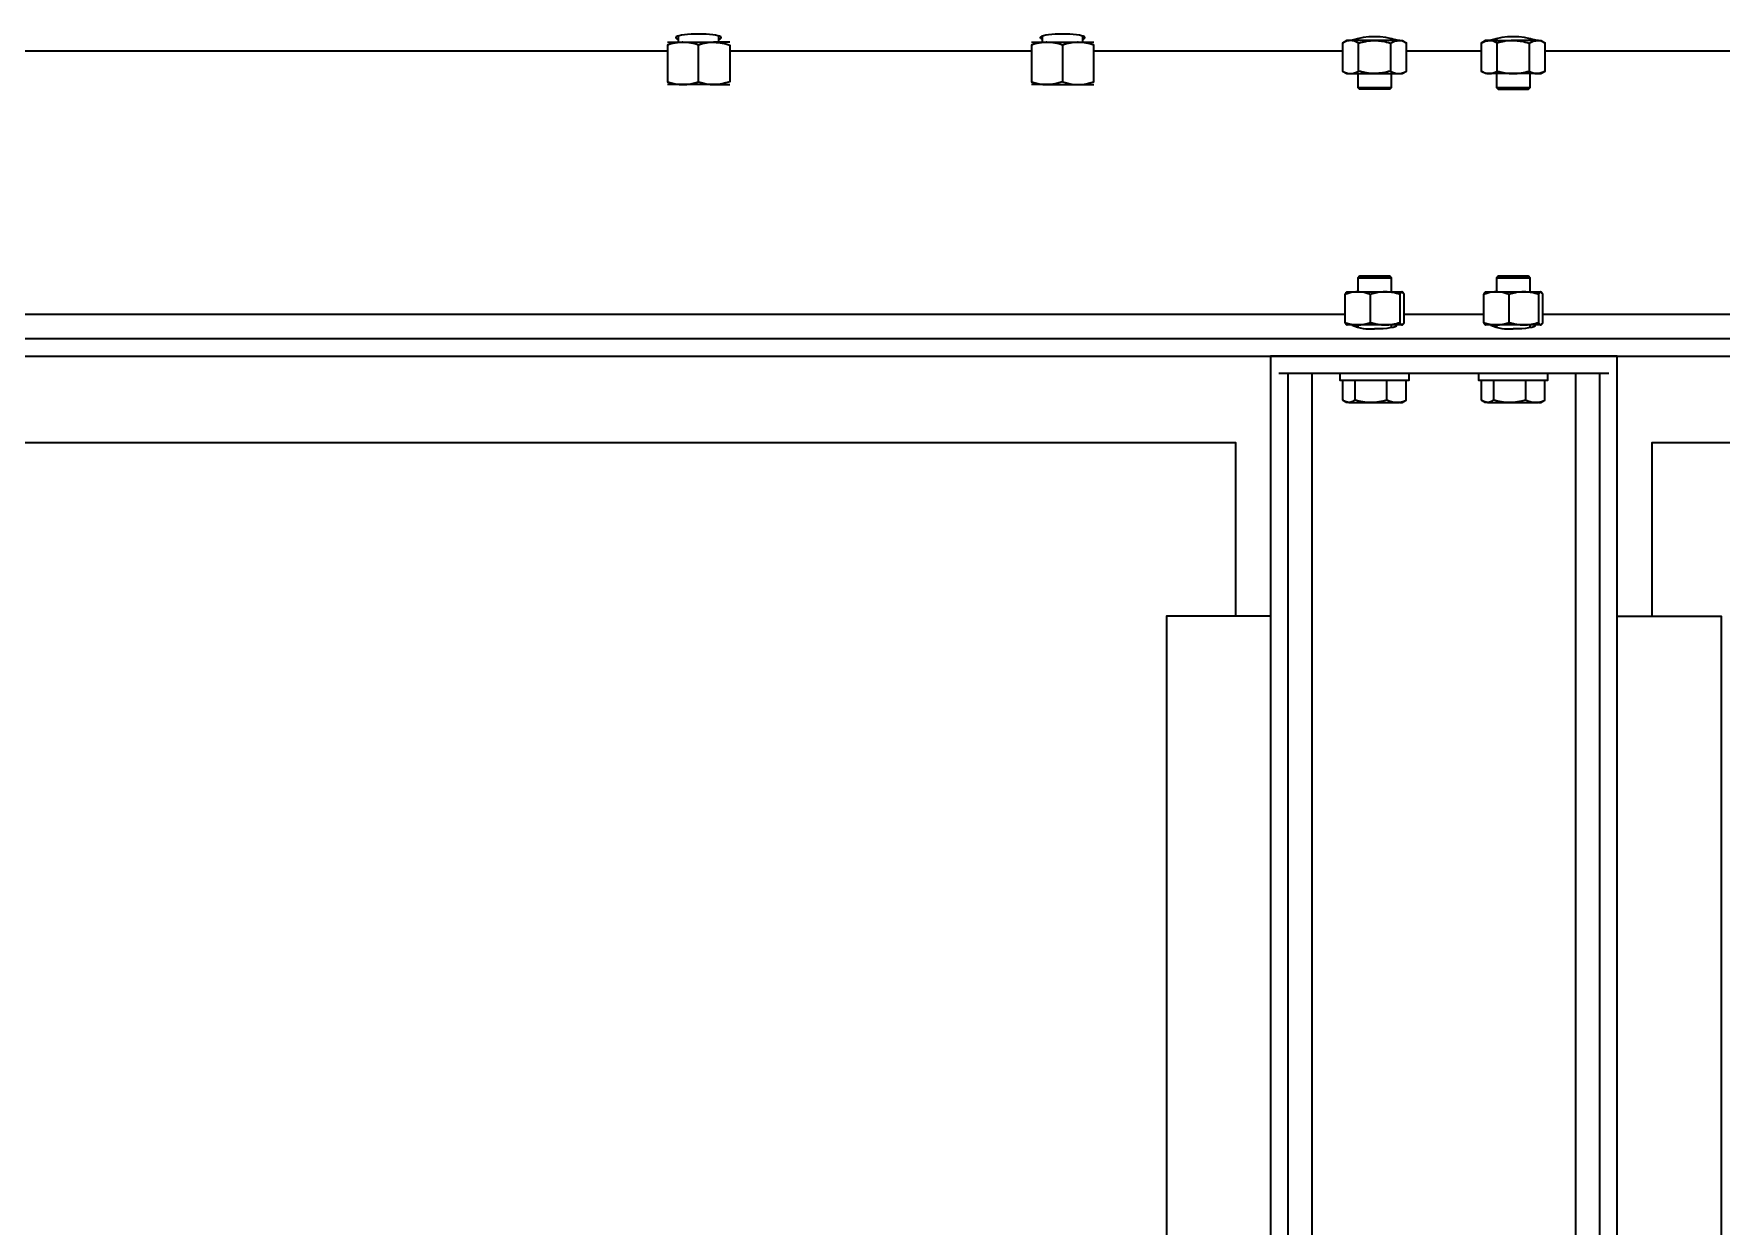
# Model space of a CAD drawing. Header units: millimetres. Extents: x -8400 to 8400, y -5940 to 5940.
# Drawn here: x -4078.1 to -3591.3, y 2989.8 to 3333.7 of the extents above; entities that cross this region are included whole.
import ezdxf

# ---------------------------------------------------------------- set-up
doc = ezdxf.new("R2010")
doc.units = ezdxf.units.MM
doc.layers.add('粗实线层', color=7, linetype='Continuous', lineweight=35)

msp = doc.modelspace()

# ---------------------------------------------------------------- linework, layer by layer
at = {"layer": '粗实线层', "linetype": 'Continuous', "lineweight": 35}
for points in [[(-3895.342, 3331.271), (-3895.205, 3331.271), (-3894.799, 3331.271), (-3894.136, 3331.271), (-3893.236, 3331.271), (-3892.127, 3331.271), (-3890.842, 3331.271), (-3890.985, 3331.269), (-3891.129, 3331.267), (-3891.201, 3331.265), (-3891.272, 3331.263), (-3891.344, 3331.259), (-3891.416, 3331.256), (-3891.702, 3331.239), (-3891.987, 3331.214), (-3892.554, 3331.146), (-3893.118, 3331.054), (-3894.236, 3330.799), (-3895.342, 3330.466), (-3895.342, 3319.874), (-3894.233, 3319.541), (-3893.115, 3319.287), (-3892.552, 3319.194), (-3891.985, 3319.126), (-3891.415, 3319.085), (-3890.842, 3319.071), (-3892.127, 3319.071), (-3893.236, 3319.071), (-3894.136, 3319.071), (-3894.799, 3319.071), (-3895.205, 3319.071), (-3895.342, 3319.071)], [(-3892.192, 3333.082), (-3892.192, 3331.271)], [(-3877.342, 3331.271), (-3877.479, 3331.271), (-3877.885, 3331.271), (-3878.548, 3331.271), (-3879.448, 3331.271), (-3880.557, 3331.271), (-3881.842, 3331.271), (-3881.269, 3331.256), (-3880.699, 3331.215), (-3880.132, 3331.147), (-3879.569, 3331.054), (-3878.45, 3330.8), (-3877.342, 3330.466), (-3877.342, 3319.874), (-3878.448, 3319.542), (-3879.566, 3319.288), (-3880.13, 3319.194), (-3880.697, 3319.126), (-3880.982, 3319.102), (-3881.268, 3319.085), (-3881.34, 3319.081), (-3881.411, 3319.079), (-3881.483, 3319.076), (-3881.555, 3319.074), (-3881.699, 3319.071), (-3881.842, 3319.071), (-3883.264, 3319.071), (-3884.779, 3319.071), (-3886.342, 3319.071), (-3887.905, 3319.071), (-3889.42, 3319.071), (-3890.842, 3319.071), (-3890.699, 3319.071), (-3890.555, 3319.074), (-3890.483, 3319.076), (-3890.411, 3319.079), (-3890.34, 3319.081), (-3890.268, 3319.085), (-3889.982, 3319.102), (-3889.697, 3319.126), (-3889.13, 3319.194), (-3888.566, 3319.288), (-3887.448, 3319.542), (-3886.342, 3319.874), (-3886.342, 3330.466)], [(-3880.492, 3331.271), (-3880.492, 3333.082)], [(-3781.342, 3330.466), (-3782.45, 3330.8), (-3783.569, 3331.054), (-3784.132, 3331.147), (-3784.699, 3331.215), (-3785.269, 3331.256), (-3785.842, 3331.271), (-3785.985, 3331.269), (-3786.129, 3331.267), (-3786.201, 3331.265), (-3786.272, 3331.263), (-3786.344, 3331.259), (-3786.416, 3331.256), (-3786.702, 3331.239), (-3786.987, 3331.214), (-3787.554, 3331.146), (-3788.118, 3331.054), (-3789.236, 3330.799), (-3790.342, 3330.466), (-3790.342, 3319.874), (-3789.233, 3319.541), (-3788.115, 3319.287), (-3787.552, 3319.194), (-3786.985, 3319.126), (-3786.415, 3319.085), (-3785.842, 3319.071), (-3784.42, 3319.071), (-3782.905, 3319.071), (-3781.342, 3319.071), (-3779.779, 3319.071), (-3778.264, 3319.071), (-3776.842, 3319.071), (-3776.699, 3319.071), (-3776.555, 3319.074), (-3776.483, 3319.076), (-3776.412, 3319.079), (-3776.34, 3319.081), (-3776.268, 3319.085), (-3775.982, 3319.102), (-3775.697, 3319.126), (-3775.13, 3319.194), (-3774.566, 3319.288), (-3773.448, 3319.542), (-3772.342, 3319.874), (-3772.342, 3330.466), (-3773.451, 3330.8), (-3774.569, 3331.054), (-3775.132, 3331.147), (-3775.699, 3331.215), (-3776.269, 3331.256), (-3776.842, 3331.271), (-3775.557, 3331.271), (-3774.447, 3331.271), (-3773.548, 3331.271), (-3772.885, 3331.271), (-3772.479, 3331.271), (-3772.342, 3331.271)], [(-3790.342, 3331.271), (-3790.205, 3331.271), (-3789.799, 3331.271), (-3789.136, 3331.271), (-3788.236, 3331.271), (-3787.127, 3331.271), (-3785.842, 3331.271), (-3784.42, 3331.271), (-3782.905, 3331.271), (-3781.342, 3331.271), (-3779.779, 3331.271), (-3778.264, 3331.271), (-3776.842, 3331.271), (-3776.985, 3331.269), (-3777.129, 3331.267), (-3777.201, 3331.265), (-3777.272, 3331.263), (-3777.344, 3331.259), (-3777.416, 3331.256), (-3777.702, 3331.239), (-3777.987, 3331.214), (-3778.554, 3331.146), (-3779.118, 3331.054), (-3780.236, 3330.799), (-3781.342, 3330.466), (-3781.342, 3319.874), (-3782.448, 3319.542), (-3783.566, 3319.288), (-3784.13, 3319.194), (-3784.697, 3319.126), (-3784.982, 3319.102), (-3785.268, 3319.085), (-3785.34, 3319.081), (-3785.411, 3319.079), (-3785.483, 3319.076), (-3785.555, 3319.074), (-3785.699, 3319.071), (-3785.842, 3319.071), (-3787.127, 3319.071), (-3788.236, 3319.071), (-3789.136, 3319.071), (-3789.799, 3319.071), (-3790.205, 3319.071), (-3790.342, 3319.071)], [(-3787.192, 3333.082), (-3787.192, 3331.271)], [(-3775.491, 3331.271), (-3775.491, 3333.082)], [(-3686.723, 3331.056), (-3686.155, 3331.351), (-3685.582, 3331.577), (-3685.293, 3331.66), (-3685.001, 3331.721), (-3684.855, 3331.742), (-3684.708, 3331.758), (-3684.635, 3331.763), (-3684.561, 3331.767), (-3684.487, 3331.769), (-3684.414, 3331.771), (-3685.214, 3331.771), (-3686.2, 3331.771), (-3687.342, 3331.771), (-3688.606, 3331.771), (-3689.953, 3331.771), (-3691.342, 3331.771), (-3692.731, 3331.771), (-3694.078, 3331.771), (-3695.342, 3331.771), (-3696.484, 3331.771), (-3697.47, 3331.771), (-3698.27, 3331.771), (-3698.859, 3331.771), (-3699.22, 3331.771), (-3699.342, 3331.771), (-3700.58, 3331.056)], [(-3695.961, 3331.056), (-3696.53, 3331.352), (-3697.104, 3331.578), (-3697.393, 3331.661), (-3697.683, 3331.721), (-3697.976, 3331.758), (-3698.27, 3331.771), (-3698.344, 3331.769), (-3698.417, 3331.767), (-3698.491, 3331.763), (-3698.565, 3331.758), (-3698.712, 3331.742), (-3698.858, 3331.721), (-3699.149, 3331.66), (-3699.438, 3331.577), (-3700.012, 3331.351), (-3700.58, 3331.056), (-3700.58, 3322.985), (-3699.342, 3322.27), (-3699.22, 3322.27), (-3698.859, 3322.27), (-3698.27, 3322.27), (-3697.47, 3322.27), (-3696.484, 3322.27), (-3695.342, 3322.27), (-3694.078, 3322.27), (-3692.731, 3322.27), (-3691.342, 3322.27), (-3691.926, 3322.283), (-3692.509, 3322.319), (-3693.09, 3322.379), (-3693.669, 3322.462), (-3693.958, 3322.511), (-3694.247, 3322.565), (-3694.391, 3322.594), (-3694.535, 3322.625), (-3694.679, 3322.656), (-3694.823, 3322.689), (-3695.395, 3322.829), (-3695.961, 3322.985), (-3695.961, 3331.056), (-3695.395, 3331.212), (-3694.823, 3331.352), (-3694.679, 3331.385), (-3694.535, 3331.416), (-3694.391, 3331.447), (-3694.247, 3331.476), (-3693.958, 3331.53), (-3693.669, 3331.579), (-3693.09, 3331.662), (-3692.509, 3331.722), (-3691.926, 3331.758), (-3691.342, 3331.771), (-3690.755, 3331.758), (-3690.167, 3331.721), (-3690.093, 3331.714), (-3690.019, 3331.708), (-3689.946, 3331.701), (-3689.872, 3331.693), (-3689.726, 3331.677), (-3689.579, 3331.66), (-3689.288, 3331.621), (-3688.998, 3331.576), (-3688.422, 3331.472), (-3687.851, 3331.35), (-3687.285, 3331.21), (-3686.723, 3331.056), (-3686.723, 3322.985), (-3687.285, 3322.83), (-3687.851, 3322.691), (-3688.422, 3322.568), (-3688.998, 3322.465), (-3689.288, 3322.42), (-3689.579, 3322.381), (-3689.726, 3322.363), (-3689.872, 3322.348), (-3689.946, 3322.34), (-3690.019, 3322.333), (-3690.093, 3322.326), (-3690.167, 3322.32), (-3690.755, 3322.283), (-3691.342, 3322.27), (-3689.953, 3322.27), (-3688.606, 3322.27), (-3687.342, 3322.27), (-3686.2, 3322.27), (-3685.214, 3322.27), (-3684.414, 3322.27), (-3683.824, 3322.27), (-3683.463, 3322.27), (-3683.342, 3322.27), (-3682.104, 3322.985)], [(-3696.208, 3332.53), (-3696.208, 3331.771)], [(-3686.723, 3322.985), (-3686.154, 3322.689), (-3685.58, 3322.463), (-3685.291, 3322.38), (-3685, 3322.32), (-3684.708, 3322.283), (-3684.414, 3322.27), (-3684.34, 3322.271), (-3684.267, 3322.273), (-3684.193, 3322.277), (-3684.119, 3322.283), (-3683.972, 3322.299), (-3683.826, 3322.32), (-3683.535, 3322.381), (-3683.246, 3322.463), (-3682.672, 3322.69), (-3682.104, 3322.985), (-3682.104, 3331.056), (-3682.673, 3331.352), (-3683.247, 3331.578), (-3683.536, 3331.661), (-3683.827, 3331.721), (-3684.12, 3331.758), (-3684.414, 3331.771), (-3683.824, 3331.771), (-3683.463, 3331.771), (-3683.342, 3331.771), (-3682.104, 3331.056)], [(-3686.476, 3331.771), (-3686.476, 3332.53)], [(-3655.961, 3322.985), (-3655.961, 3331.056), (-3656.53, 3331.352), (-3657.104, 3331.578), (-3657.393, 3331.661), (-3657.684, 3331.721), (-3657.976, 3331.758), (-3658.27, 3331.771), (-3658.859, 3331.771), (-3659.22, 3331.771), (-3659.342, 3331.771), (-3660.58, 3331.056), (-3660.012, 3331.351), (-3659.438, 3331.577), (-3659.149, 3331.66), (-3658.858, 3331.721), (-3658.711, 3331.742), (-3658.565, 3331.758), (-3658.491, 3331.763), (-3658.417, 3331.767), (-3658.344, 3331.769), (-3658.27, 3331.771), (-3657.47, 3331.771), (-3656.484, 3331.771), (-3655.342, 3331.771), (-3654.078, 3331.771), (-3652.731, 3331.771), (-3651.342, 3331.771), (-3650.755, 3331.758), (-3650.167, 3331.721), (-3650.093, 3331.714), (-3650.019, 3331.708), (-3649.946, 3331.701), (-3649.872, 3331.693), (-3649.726, 3331.677), (-3649.579, 3331.66), (-3649.288, 3331.621), (-3648.998, 3331.576), (-3648.422, 3331.472), (-3647.851, 3331.35), (-3647.285, 3331.21), (-3646.723, 3331.056), (-3646.723, 3322.985), (-3646.154, 3322.689), (-3645.58, 3322.463), (-3645.291, 3322.38), (-3645, 3322.32), (-3644.708, 3322.283), (-3644.414, 3322.27), (-3643.824, 3322.27), (-3643.463, 3322.27), (-3643.342, 3322.27), (-3642.104, 3322.985), (-3642.672, 3322.69), (-3643.246, 3322.463), (-3643.535, 3322.381), (-3643.826, 3322.32), (-3643.973, 3322.299), (-3644.119, 3322.283), (-3644.193, 3322.277), (-3644.267, 3322.273), (-3644.34, 3322.271), (-3644.414, 3322.27), (-3645.214, 3322.27), (-3646.2, 3322.27), (-3647.342, 3322.27), (-3648.606, 3322.27), (-3649.953, 3322.27), (-3651.342, 3322.27), (-3652.731, 3322.27), (-3654.078, 3322.27), (-3655.342, 3322.27), (-3656.484, 3322.27), (-3657.47, 3322.27), (-3658.27, 3322.27), (-3658.197, 3322.271), (-3658.123, 3322.273), (-3658.049, 3322.277), (-3657.976, 3322.283), (-3657.829, 3322.299), (-3657.683, 3322.32), (-3657.391, 3322.381), (-3657.102, 3322.463), (-3656.528, 3322.69), (-3655.961, 3322.985), (-3655.395, 3322.829), (-3654.823, 3322.689), (-3654.679, 3322.656), (-3654.535, 3322.625), (-3654.391, 3322.594), (-3654.247, 3322.565), (-3653.958, 3322.511), (-3653.669, 3322.462), (-3653.09, 3322.379), (-3652.509, 3322.319), (-3651.926, 3322.283), (-3651.342, 3322.27), (-3650.755, 3322.283), (-3650.167, 3322.32), (-3650.093, 3322.326), (-3650.019, 3322.333), (-3649.946, 3322.34), (-3649.872, 3322.348), (-3649.726, 3322.363), (-3649.579, 3322.381), (-3649.288, 3322.42), (-3648.998, 3322.465), (-3648.422, 3322.568), (-3647.851, 3322.691), (-3647.285, 3322.83), (-3646.723, 3322.985)], [(-3660.58, 3331.056), (-3660.58, 3322.985), (-3660.011, 3322.689), (-3659.437, 3322.463), (-3659.148, 3322.38), (-3658.857, 3322.32), (-3658.564, 3322.283), (-3658.27, 3322.27), (-3658.859, 3322.27), (-3659.22, 3322.27), (-3659.342, 3322.27), (-3660.58, 3322.985)], [(-3656.208, 3332.53), (-3656.208, 3331.771)], [(-3646.723, 3331.056), (-3646.155, 3331.351), (-3645.582, 3331.577), (-3645.292, 3331.66), (-3645.001, 3331.721), (-3644.855, 3331.742), (-3644.708, 3331.758), (-3644.635, 3331.763), (-3644.561, 3331.767), (-3644.487, 3331.769), (-3644.414, 3331.771), (-3645.214, 3331.771), (-3646.2, 3331.771), (-3647.342, 3331.771), (-3648.606, 3331.771), (-3649.953, 3331.771), (-3651.342, 3331.771), (-3651.926, 3331.758), (-3652.509, 3331.722), (-3653.09, 3331.662), (-3653.669, 3331.579), (-3653.958, 3331.53), (-3654.247, 3331.476), (-3654.391, 3331.447), (-3654.535, 3331.416), (-3654.679, 3331.385), (-3654.823, 3331.352), (-3655.395, 3331.212), (-3655.961, 3331.056)], [(-3646.476, 3331.771), (-3646.476, 3332.53)], [(-3642.104, 3322.985), (-3642.104, 3331.056), (-3642.673, 3331.352), (-3643.247, 3331.578), (-3643.536, 3331.661), (-3643.827, 3331.721), (-3644.12, 3331.758), (-3644.414, 3331.771), (-3643.824, 3331.771), (-3643.463, 3331.771), (-3643.342, 3331.771), (-3642.104, 3331.056)], [(-4097.298, 3328.77), (-3895.304, 3328.77)], [(-3877.314, 3328.77), (-3790.329, 3328.77)], [(-3772.339, 3328.77), (-3700.555, 3328.77)], [(-3682.089, 3328.77), (-3660.595, 3328.77)], [(-3642.129, 3328.77), (-3570.345, 3328.77)], [(-3886.342, 3319.874), (-3885.233, 3319.541), (-3884.115, 3319.287), (-3883.552, 3319.194), (-3882.985, 3319.126), (-3882.415, 3319.085), (-3881.842, 3319.071), (-3880.557, 3319.071), (-3879.448, 3319.071), (-3878.548, 3319.071), (-3877.885, 3319.071), (-3877.479, 3319.071), (-3877.342, 3319.071)], [(-3781.342, 3319.874), (-3780.233, 3319.541), (-3779.115, 3319.287), (-3778.551, 3319.194), (-3777.985, 3319.126), (-3777.415, 3319.085), (-3776.842, 3319.071), (-3775.557, 3319.071), (-3774.447, 3319.071), (-3773.548, 3319.071), (-3772.885, 3319.071), (-3772.479, 3319.071), (-3772.342, 3319.071)], [(-3700.58, 3322.985), (-3700.011, 3322.689), (-3699.437, 3322.463), (-3699.148, 3322.38), (-3698.857, 3322.32), (-3698.564, 3322.283), (-3698.27, 3322.27), (-3698.197, 3322.271), (-3698.123, 3322.273), (-3698.049, 3322.277), (-3697.976, 3322.283), (-3697.829, 3322.299), (-3697.683, 3322.32), (-3697.391, 3322.381), (-3697.102, 3322.463), (-3696.529, 3322.69), (-3695.961, 3322.985)], [(-3686.476, 3318.257), (-3686.963, 3317.77), (-3687.072, 3317.77), (-3687.396, 3317.77), (-3687.918, 3317.77), (-3688.611, 3317.77), (-3689.442, 3317.77), (-3690.367, 3317.77), (-3691.342, 3317.77), (-3692.317, 3317.77), (-3693.242, 3317.77), (-3694.073, 3317.77), (-3694.766, 3317.77), (-3695.288, 3317.77), (-3695.612, 3317.77), (-3695.721, 3317.77), (-3696.208, 3318.257), (-3696.102, 3318.257), (-3695.787, 3318.257), (-3695.279, 3318.257), (-3694.598, 3318.257), (-3693.775, 3318.257), (-3692.846, 3318.257), (-3691.85, 3318.257), (-3690.833, 3318.257), (-3689.838, 3318.257), (-3688.909, 3318.257), (-3688.086, 3318.257), (-3687.405, 3318.257), (-3686.897, 3318.257), (-3686.582, 3318.257), (-3686.476, 3318.257), (-3686.476, 3322.271)], [(-3696.208, 3322.271), (-3696.208, 3318.257)], [(-3656.208, 3322.271), (-3656.208, 3318.257), (-3655.721, 3317.77), (-3655.612, 3317.77), (-3655.288, 3317.77), (-3654.766, 3317.77), (-3654.073, 3317.77), (-3653.242, 3317.77), (-3652.316, 3317.77), (-3651.342, 3317.77), (-3650.368, 3317.77), (-3649.442, 3317.77), (-3648.612, 3317.77), (-3647.918, 3317.77), (-3647.396, 3317.77), (-3647.072, 3317.77), (-3646.962, 3317.77), (-3646.476, 3318.257), (-3646.476, 3322.271)], [(-3656.208, 3318.257), (-3656.102, 3318.257), (-3655.787, 3318.257), (-3655.279, 3318.257), (-3654.598, 3318.257), (-3653.775, 3318.257), (-3652.846, 3318.257), (-3651.851, 3318.257), (-3650.833, 3318.257), (-3649.838, 3318.257), (-3648.909, 3318.257), (-3648.086, 3318.257), (-3647.405, 3318.257), (-3646.897, 3318.257), (-3646.582, 3318.257), (-3646.476, 3318.257)], [(-3686.476, 3259.27), (-3686.476, 3263.284), (-3686.963, 3263.77), (-3687.077, 3263.77), (-3687.414, 3263.77), (-3687.956, 3263.77), (-3688.675, 3263.77), (-3689.534, 3263.77), (-3690.487, 3263.77), (-3691.484, 3263.77), (-3692.474, 3263.77), (-3693.405, 3263.77), (-3694.228, 3263.77), (-3694.901, 3263.77), (-3695.387, 3263.77), (-3695.637, 3263.77), (-3695.721, 3263.77), (-3696.208, 3263.284), (-3696.208, 3259.27)], [(-3686.476, 3263.284), (-3686.584, 3263.284), (-3686.904, 3263.284), (-3687.422, 3263.284), (-3688.115, 3263.284), (-3688.951, 3263.284), (-3689.893, 3263.284), (-3690.901, 3263.284), (-3691.927, 3263.284), (-3692.928, 3263.284), (-3693.858, 3263.284), (-3694.676, 3263.284), (-3695.346, 3263.284), (-3695.837, 3263.284), (-3696.114, 3263.284), (-3696.208, 3263.284)], [(-3646.476, 3259.27), (-3646.476, 3263.284), (-3646.962, 3263.77), (-3647.077, 3263.77), (-3647.414, 3263.77), (-3647.956, 3263.77), (-3648.675, 3263.77), (-3649.534, 3263.77), (-3650.487, 3263.77), (-3651.484, 3263.77), (-3652.474, 3263.77), (-3653.405, 3263.77), (-3654.228, 3263.77), (-3654.901, 3263.77), (-3655.387, 3263.77), (-3655.637, 3263.77), (-3655.721, 3263.77), (-3656.208, 3263.284), (-3656.208, 3259.27)], [(-3646.476, 3263.284), (-3646.584, 3263.284), (-3646.904, 3263.284), (-3647.422, 3263.284), (-3648.115, 3263.284), (-3648.951, 3263.284), (-3649.893, 3263.284), (-3650.9, 3263.284), (-3651.927, 3263.284), (-3652.928, 3263.284), (-3653.858, 3263.284), (-3654.676, 3263.284), (-3655.346, 3263.284), (-3655.837, 3263.284), (-3656.114, 3263.284), (-3656.208, 3263.284)], [(-3699.875, 3258.556), (-3699.727, 3258.852), (-3699.577, 3259.078), (-3699.502, 3259.16), (-3699.427, 3259.221), (-3699.411, 3259.231)], [(-3699.414, 3259.229), (-3699.342, 3259.27), (-3699.208, 3259.27), (-3698.81, 3259.27), (-3698.162, 3259.27), (-3697.285, 3259.27), (-3696.21, 3259.27), (-3695.033, 3259.27), (-3693.745, 3259.27), (-3692.383, 3259.27), (-3690.99, 3259.27), (-3689.607, 3259.27), (-3688.278, 3259.27), (-3688.817, 3259.258), (-3689.356, 3259.221), (-3689.892, 3259.162), (-3690.427, 3259.079), (-3690.694, 3259.029), (-3690.961, 3258.975), (-3691.094, 3258.946), (-3691.227, 3258.916), (-3691.36, 3258.885), (-3691.493, 3258.852), (-3692.021, 3258.711), (-3692.544, 3258.556)], [(-3684.011, 3258.556), (-3684.53, 3258.711), (-3685.053, 3258.85), (-3685.58, 3258.973), (-3686.112, 3259.076), (-3686.38, 3259.121), (-3686.65, 3259.16), (-3686.785, 3259.177), (-3686.92, 3259.193), (-3686.988, 3259.201), (-3687.056, 3259.208), (-3687.124, 3259.215), (-3687.192, 3259.221), (-3687.736, 3259.258), (-3688.278, 3259.27), (-3687.041, 3259.27), (-3685.935, 3259.27), (-3684.993, 3259.27), (-3684.244, 3259.27), (-3683.711, 3259.27), (-3683.41, 3259.27), (-3683.429, 3259.27), (-3683.448, 3259.268), (-3683.468, 3259.264), (-3683.487, 3259.258), (-3683.525, 3259.242), (-3683.563, 3259.221), (-3683.639, 3259.16), (-3683.714, 3259.078), (-3683.863, 3258.851), (-3684.011, 3258.556), (-3684.011, 3250.485), (-3683.863, 3250.188), (-3683.714, 3249.963), (-3683.638, 3249.88), (-3683.563, 3249.82), (-3683.487, 3249.783), (-3683.41, 3249.77), (-3683.711, 3249.77), (-3684.244, 3249.77), (-3684.993, 3249.77), (-3685.935, 3249.77), (-3687.041, 3249.77), (-3688.278, 3249.77), (-3687.736, 3249.783), (-3687.192, 3249.82), (-3687.124, 3249.827), (-3687.056, 3249.833), (-3686.988, 3249.841), (-3686.92, 3249.848), (-3686.785, 3249.864), (-3686.65, 3249.881), (-3686.38, 3249.921), (-3686.112, 3249.965), (-3685.58, 3250.069), (-3685.053, 3250.191), (-3684.53, 3250.331), (-3684.011, 3250.485)], [(-3683.41, 3249.77), (-3683.391, 3249.771), (-3683.372, 3249.774), (-3683.352, 3249.778), (-3683.333, 3249.783), (-3683.295, 3249.798), (-3683.257, 3249.82), (-3683.181, 3249.881), (-3683.106, 3249.963), (-3682.957, 3250.189), (-3682.809, 3250.485), (-3682.809, 3258.556), (-3682.957, 3258.852), (-3683.106, 3259.078), (-3683.182, 3259.16), (-3683.257, 3259.221), (-3683.333, 3259.258), (-3683.41, 3259.27)], [(-3659.875, 3258.556), (-3659.727, 3258.852), (-3659.577, 3259.078), (-3659.502, 3259.16), (-3659.427, 3259.221), (-3659.411, 3259.231)], [(-3659.414, 3259.229), (-3659.342, 3259.27), (-3659.208, 3259.27), (-3658.81, 3259.27), (-3658.162, 3259.27), (-3657.285, 3259.27), (-3656.21, 3259.27), (-3655.033, 3259.27), (-3653.745, 3259.27), (-3652.383, 3259.27), (-3650.99, 3259.27), (-3649.607, 3259.27), (-3648.278, 3259.27), (-3648.817, 3259.258), (-3649.356, 3259.221), (-3649.892, 3259.162), (-3650.427, 3259.079), (-3650.694, 3259.029), (-3650.961, 3258.975), (-3651.094, 3258.946), (-3651.227, 3258.916), (-3651.36, 3258.885), (-3651.493, 3258.852), (-3652.021, 3258.711), (-3652.544, 3258.556)], [(-3644.011, 3258.556), (-3644.53, 3258.711), (-3645.053, 3258.85), (-3645.581, 3258.973), (-3646.112, 3259.076), (-3646.38, 3259.121), (-3646.649, 3259.16), (-3646.785, 3259.177), (-3646.92, 3259.193), (-3646.988, 3259.201), (-3647.056, 3259.208), (-3647.124, 3259.215), (-3647.192, 3259.221), (-3647.736, 3259.258), (-3648.278, 3259.27), (-3647.041, 3259.27), (-3645.935, 3259.27), (-3644.993, 3259.27), (-3644.244, 3259.27), (-3643.711, 3259.27), (-3643.41, 3259.27), (-3643.429, 3259.27), (-3643.448, 3259.268), (-3643.467, 3259.264), (-3643.487, 3259.258), (-3643.525, 3259.242), (-3643.563, 3259.221), (-3643.639, 3259.16), (-3643.714, 3259.078), (-3643.863, 3258.851), (-3644.011, 3258.556), (-3644.011, 3250.485), (-3643.863, 3250.188), (-3643.714, 3249.963), (-3643.638, 3249.88), (-3643.563, 3249.82), (-3643.487, 3249.783), (-3643.41, 3249.77), (-3643.711, 3249.77), (-3644.244, 3249.77), (-3644.993, 3249.77), (-3645.935, 3249.77), (-3647.041, 3249.77), (-3648.278, 3249.77), (-3647.736, 3249.783), (-3647.192, 3249.82), (-3647.124, 3249.827), (-3647.056, 3249.833), (-3646.988, 3249.841), (-3646.92, 3249.848), (-3646.785, 3249.864), (-3646.649, 3249.881), (-3646.38, 3249.921), (-3646.112, 3249.965), (-3645.581, 3250.069), (-3645.053, 3250.191), (-3644.53, 3250.331), (-3644.011, 3250.485)], [(-3643.41, 3249.77), (-3643.391, 3249.771), (-3643.372, 3249.774), (-3643.352, 3249.778), (-3643.333, 3249.783), (-3643.295, 3249.798), (-3643.257, 3249.82), (-3643.181, 3249.881), (-3643.106, 3249.963), (-3642.957, 3250.189), (-3642.809, 3250.485), (-3642.809, 3258.556), (-3642.957, 3258.852), (-3643.106, 3259.078), (-3643.182, 3259.16), (-3643.257, 3259.221), (-3643.333, 3259.258), (-3643.41, 3259.27)], [(-3699.842, 3252.771), (-4637.789, 3252.771)], [(-3659.883, 3252.771), (-3682.801, 3252.771)], [(-2704.895, 3252.771), (-3642.842, 3252.771)], [(-3692.544, 3250.485), (-3692.021, 3250.329), (-3691.493, 3250.188), (-3691.36, 3250.156), (-3691.227, 3250.125), (-3691.094, 3250.095), (-3690.961, 3250.065), (-3690.694, 3250.011), (-3690.427, 3249.962), (-3689.892, 3249.879), (-3689.356, 3249.819), (-3688.817, 3249.783), (-3688.278, 3249.77), (-3689.607, 3249.77), (-3690.99, 3249.77), (-3692.383, 3249.77), (-3693.745, 3249.77), (-3695.033, 3249.77), (-3696.21, 3249.77), (-3697.238, 3249.77), (-3698.087, 3249.77), (-3698.732, 3249.77), (-3699.152, 3249.77), (-3699.334, 3249.77), (-3699.274, 3249.77), (-3699.293, 3249.771), (-3699.312, 3249.774), (-3699.331, 3249.778), (-3699.351, 3249.783), (-3699.389, 3249.798), (-3699.427, 3249.82), (-3699.503, 3249.881), (-3699.578, 3249.963), (-3699.727, 3250.189), (-3699.875, 3250.485)], [(-3696.208, 3249.77), (-3696.208, 3249.01)], [(-3686.476, 3249.01), (-3686.476, 3249.77)], [(-3652.544, 3250.485), (-3652.021, 3250.329), (-3651.493, 3250.188), (-3651.36, 3250.156), (-3651.227, 3250.125), (-3651.094, 3250.095), (-3650.961, 3250.065), (-3650.694, 3250.011), (-3650.427, 3249.962), (-3649.892, 3249.879), (-3649.356, 3249.819), (-3648.817, 3249.783), (-3648.278, 3249.77), (-3649.607, 3249.77), (-3650.99, 3249.77), (-3652.383, 3249.77), (-3653.745, 3249.77), (-3655.033, 3249.77), (-3656.21, 3249.77), (-3657.238, 3249.77), (-3658.087, 3249.77), (-3658.732, 3249.77), (-3659.152, 3249.77), (-3659.334, 3249.77), (-3659.274, 3249.77), (-3659.293, 3249.771), (-3659.312, 3249.774), (-3659.331, 3249.778), (-3659.351, 3249.783), (-3659.389, 3249.798), (-3659.427, 3249.82), (-3659.503, 3249.881), (-3659.578, 3249.963), (-3659.727, 3250.189), (-3659.875, 3250.485)], [(-3656.208, 3249.77), (-3656.208, 3249.01)], [(-3646.476, 3249.01), (-3646.476, 3249.77)], [(-1771.342, 3245.77), (-5571.342, 3245.77)], [(-5571.342, 3243.203), (-5571.342, 3240.771), (-1771.342, 3240.771), (-1771.342, 3243.203)], [(-3623.775, 3235.771), (-3718.909, 3235.771)], [(-3716.342, 3235.771), (-3716.342, 2745.77)], [(-3709.342, 2745.77), (-3709.342, 3235.771)], [(-3701.342, 3235.771), (-3701.342, 3233.77), (-3701.15, 3233.77), (-3700.579, 3233.77), (-3699.931, 3233.77), (-3699.102, 3233.77), (-3698.112, 3233.77), (-3696.981, 3233.77), (-3695.731, 3233.77), (-3694.39, 3233.77), (-3692.985, 3233.77), (-3691.546, 3233.77), (-3690.103, 3233.77), (-3688.685, 3233.77), (-3687.323, 3233.77), (-3686.045, 3233.77), (-3684.878, 3233.77), (-3683.846, 3233.77), (-3682.97, 3233.77), (-3682.269, 3233.77), (-3681.757, 3233.77), (-3681.446, 3233.77), (-3681.342, 3233.77), (-3681.342, 3235.771)], [(-3698.732, 3227.371), (-3698.956, 3227.383), (-3699.179, 3227.419), (-3699.401, 3227.479), (-3699.623, 3227.562), (-3699.734, 3227.611), (-3699.844, 3227.666), (-3699.9, 3227.694), (-3699.955, 3227.725), (-3700.01, 3227.756), (-3700.065, 3227.789), (-3700.284, 3227.929), (-3700.501, 3228.085), (-3700.501, 3233.77)], [(-3687.804, 3228.085), (-3688.932, 3227.789), (-3690.07, 3227.563), (-3690.643, 3227.481), (-3691.22, 3227.42), (-3691.8, 3227.383), (-3692.383, 3227.371), (-3692.529, 3227.371), (-3692.675, 3227.373), (-3692.821, 3227.377), (-3692.967, 3227.383), (-3693.258, 3227.399), (-3693.548, 3227.42), (-3694.125, 3227.481), (-3694.699, 3227.563), (-3695.837, 3227.789), (-3696.963, 3228.085), (-3697.178, 3227.93), (-3697.395, 3227.791), (-3697.613, 3227.668), (-3697.834, 3227.564), (-3697.945, 3227.52), (-3698.057, 3227.481), (-3698.113, 3227.464), (-3698.169, 3227.447), (-3698.197, 3227.44), (-3698.225, 3227.433), (-3698.253, 3227.426), (-3698.282, 3227.42), (-3698.507, 3227.383), (-3698.732, 3227.371), (-3698.087, 3227.371), (-3697.238, 3227.371), (-3696.21, 3227.371), (-3695.033, 3227.371), (-3693.745, 3227.371), (-3692.383, 3227.371), (-3690.99, 3227.371), (-3689.607, 3227.371), (-3688.278, 3227.371), (-3687.041, 3227.371), (-3685.935, 3227.371), (-3684.993, 3227.371), (-3685.083, 3227.371), (-3685.172, 3227.373), (-3685.262, 3227.377), (-3685.352, 3227.383), (-3685.53, 3227.399), (-3685.708, 3227.42), (-3686.062, 3227.481), (-3686.414, 3227.563), (-3687.113, 3227.789), (-3687.804, 3228.085), (-3687.804, 3233.77)], [(-3696.963, 3228.085), (-3696.963, 3233.77)], [(-3682.183, 3228.085), (-3682.398, 3227.93), (-3682.615, 3227.791), (-3682.834, 3227.668), (-3683.054, 3227.564), (-3683.165, 3227.52), (-3683.277, 3227.481), (-3683.333, 3227.464), (-3683.389, 3227.447), (-3683.417, 3227.44), (-3683.446, 3227.433), (-3683.474, 3227.426), (-3683.502, 3227.42), (-3683.727, 3227.383), (-3683.952, 3227.371), (-3683.532, 3227.371), (-3683.35, 3227.371), (-3683.41, 3227.371), (-3683.711, 3227.371), (-3684.244, 3227.371), (-3684.993, 3227.371), (-3684.635, 3227.383), (-3684.279, 3227.42), (-3683.925, 3227.481), (-3683.574, 3227.563), (-3682.875, 3227.789), (-3682.183, 3228.085), (-3682.183, 3233.77)], [(-3661.342, 3235.771), (-3661.342, 3233.77), (-3661.149, 3233.77), (-3660.579, 3233.77), (-3659.931, 3233.77), (-3659.103, 3233.77), (-3658.112, 3233.77), (-3656.981, 3233.77), (-3655.731, 3233.77), (-3654.39, 3233.77), (-3652.985, 3233.77), (-3651.546, 3233.77), (-3650.103, 3233.77), (-3648.685, 3233.77), (-3647.323, 3233.77), (-3646.045, 3233.77), (-3644.878, 3233.77), (-3643.846, 3233.77), (-3642.97, 3233.77), (-3642.269, 3233.77), (-3641.757, 3233.77), (-3641.446, 3233.77), (-3641.342, 3233.77), (-3641.342, 3235.771)], [(-3658.732, 3227.371), (-3658.956, 3227.383), (-3659.179, 3227.419), (-3659.401, 3227.479), (-3659.623, 3227.562), (-3659.734, 3227.611), (-3659.844, 3227.666), (-3659.9, 3227.694), (-3659.955, 3227.725), (-3660.01, 3227.756), (-3660.065, 3227.789), (-3660.284, 3227.929), (-3660.501, 3228.085), (-3660.501, 3233.77)], [(-3647.803, 3233.77), (-3647.803, 3228.085), (-3648.932, 3227.789), (-3650.07, 3227.563), (-3650.643, 3227.481), (-3651.22, 3227.42), (-3651.8, 3227.383), (-3652.383, 3227.371), (-3652.529, 3227.371), (-3652.675, 3227.373), (-3652.821, 3227.377), (-3652.967, 3227.383), (-3653.258, 3227.399), (-3653.548, 3227.42), (-3654.126, 3227.481), (-3654.699, 3227.563), (-3655.837, 3227.789), (-3656.963, 3228.085), (-3656.963, 3233.77)], [(-3642.183, 3228.085), (-3642.398, 3227.93), (-3642.615, 3227.791), (-3642.834, 3227.668), (-3643.054, 3227.564), (-3643.165, 3227.52), (-3643.277, 3227.481), (-3643.333, 3227.464), (-3643.389, 3227.447), (-3643.417, 3227.44), (-3643.445, 3227.433), (-3643.474, 3227.426), (-3643.502, 3227.42), (-3643.727, 3227.383), (-3643.952, 3227.371), (-3643.532, 3227.371), (-3643.35, 3227.371), (-3643.41, 3227.371), (-3643.711, 3227.371), (-3644.244, 3227.371), (-3644.993, 3227.371), (-3644.635, 3227.383), (-3644.279, 3227.42), (-3643.926, 3227.481), (-3643.574, 3227.563), (-3642.875, 3227.789), (-3642.183, 3228.085), (-3642.183, 3233.77)], [(-3633.342, 3235.771), (-3633.342, 2745.77)], [(-3626.342, 2745.77), (-3626.342, 3235.771)], [(-3700.501, 3228.085), (-3699.809, 3227.789), (-3699.11, 3227.563), (-3698.758, 3227.481), (-3698.405, 3227.42), (-3698.049, 3227.383), (-3697.691, 3227.371)], [(-3700.002, 3227.752), (-3699.342, 3227.371)], [(-3683.342, 3227.371), (-3682.681, 3227.752)], [(-3660.501, 3228.085), (-3659.809, 3227.789), (-3659.11, 3227.563), (-3658.758, 3227.481), (-3658.404, 3227.42), (-3658.049, 3227.383), (-3657.691, 3227.371)], [(-3660.002, 3227.752), (-3659.342, 3227.371)], [(-3656.963, 3228.085), (-3657.178, 3227.93), (-3657.395, 3227.791), (-3657.613, 3227.668), (-3657.834, 3227.564), (-3657.945, 3227.52), (-3658.057, 3227.481), (-3658.113, 3227.464), (-3658.169, 3227.447), (-3658.197, 3227.44), (-3658.225, 3227.433), (-3658.253, 3227.426), (-3658.282, 3227.42), (-3658.507, 3227.383), (-3658.732, 3227.371), (-3658.087, 3227.371), (-3657.238, 3227.371), (-3656.21, 3227.371), (-3655.033, 3227.371), (-3653.745, 3227.371), (-3652.383, 3227.371), (-3650.99, 3227.371), (-3649.607, 3227.371), (-3648.278, 3227.371), (-3647.041, 3227.371), (-3645.935, 3227.371), (-3644.993, 3227.371), (-3645.083, 3227.371), (-3645.172, 3227.373), (-3645.262, 3227.377), (-3645.351, 3227.383), (-3645.53, 3227.399), (-3645.708, 3227.42), (-3646.063, 3227.481), (-3646.414, 3227.563), (-3647.112, 3227.789), (-3647.803, 3228.085)], [(-3643.342, 3227.371), (-3642.681, 3227.752)], [(-3731.342, 3165.77), (-3731.342, 3215.771), (-4621.351, 3215.771)], [(-2721.333, 3215.771), (-3611.342, 3215.771), (-3611.342, 3165.764)], [(-3721.342, 3165.77), (-3751.342, 3165.77), (-3751.342, 2815.77), (-3721.342, 2815.77)], [(-3621.342, 3165.77), (-3591.342, 3165.77), (-3591.342, 2815.77), (-3621.342, 2815.77)]]:
    msp.add_lwpolyline(points, dxfattribs=at)
for points in [[(-3890.842, 3331.271), (-3889.42, 3331.271), (-3887.905, 3331.271), (-3886.342, 3331.271), (-3884.779, 3331.271), (-3883.264, 3331.271), (-3881.842, 3331.271), (-3881.985, 3331.269), (-3882.129, 3331.267), (-3882.201, 3331.265), (-3882.272, 3331.263), (-3882.344, 3331.259), (-3882.416, 3331.256), (-3882.702, 3331.239), (-3882.987, 3331.214), (-3883.554, 3331.146), (-3884.118, 3331.054), (-3885.235, 3330.799), (-3886.342, 3330.466), (-3887.451, 3330.8), (-3888.569, 3331.054), (-3889.132, 3331.147), (-3889.699, 3331.215), (-3890.269, 3331.256)], [(-3692.544, 3258.556), (-3693.447, 3258.852), (-3694.358, 3259.078), (-3694.817, 3259.16), (-3695.278, 3259.221), (-3695.742, 3259.258), (-3696.21, 3259.27), (-3696.326, 3259.27), (-3696.443, 3259.268), (-3696.56, 3259.264), (-3696.677, 3259.258), (-3696.91, 3259.242), (-3697.142, 3259.221), (-3697.604, 3259.16), (-3698.063, 3259.078), (-3698.974, 3258.851), (-3699.875, 3258.556), (-3699.875, 3250.485), (-3698.972, 3250.188), (-3698.061, 3249.963), (-3697.602, 3249.88), (-3697.141, 3249.82), (-3696.676, 3249.783), (-3696.21, 3249.77), (-3696.093, 3249.771), (-3695.976, 3249.774), (-3695.859, 3249.778), (-3695.742, 3249.783), (-3695.509, 3249.798), (-3695.277, 3249.82), (-3694.815, 3249.881), (-3694.356, 3249.963), (-3693.445, 3250.189), (-3692.544, 3250.485)], [(-3652.544, 3258.556), (-3653.447, 3258.852), (-3654.358, 3259.078), (-3654.817, 3259.16), (-3655.278, 3259.221), (-3655.742, 3259.258), (-3656.21, 3259.27), (-3656.326, 3259.27), (-3656.443, 3259.268), (-3656.56, 3259.264), (-3656.677, 3259.258), (-3656.91, 3259.242), (-3657.142, 3259.221), (-3657.604, 3259.16), (-3658.063, 3259.078), (-3658.974, 3258.851), (-3659.875, 3258.556), (-3659.875, 3250.485), (-3658.972, 3250.188), (-3658.061, 3249.963), (-3657.602, 3249.88), (-3657.141, 3249.82), (-3656.676, 3249.783), (-3656.21, 3249.77), (-3656.093, 3249.771), (-3655.976, 3249.774), (-3655.859, 3249.778), (-3655.742, 3249.783), (-3655.509, 3249.798), (-3655.277, 3249.82), (-3654.815, 3249.881), (-3654.356, 3249.963), (-3653.445, 3250.189), (-3652.544, 3250.485)], [(-3621.342, 3240.771), (-3721.342, 3240.771), (-3721.342, 2740.77), (-3621.342, 2740.77)]]:
    msp.add_lwpolyline(points, close=True, dxfattribs=at)
for centre, radius, start, end in [((-3691.342, 3311.925), 20.964, 71.93692, 108.06308), ((-3651.342, 3311.925), 20.963, 71.93681, 108.06319), ((-3692.732, 3261.053), 12.463, 245.79439, 276.40372), ((-3652.732, 3261.053), 12.463, 245.79427, 276.40327)]:
    msp.add_arc(centre, radius, start, end, dxfattribs=at)
for centre, major_axis, ratio, start_param, end_param in [((-3886.342, 3332.638), (-6.577, 0), 0.1566235, 2.6906788, 6.7341035), ((-3781.342, 3332.638), (-6.465, 0), 0.1566251, 2.6907051, 6.7341231), ((-3691.406, 3249.694), (-6.492, 0.008), 0.1564061, 1.5807476, 3.141397), ((-3651.399, 3249.693), (-6.482, 0.007), 0.1564092, 1.5796112, 3.141552)]:
    msp.add_ellipse(centre, major_axis=major_axis, ratio=ratio, start_param=start_param, end_param=end_param, dxfattribs=at)

doc.saveas('drawing.dxf')
